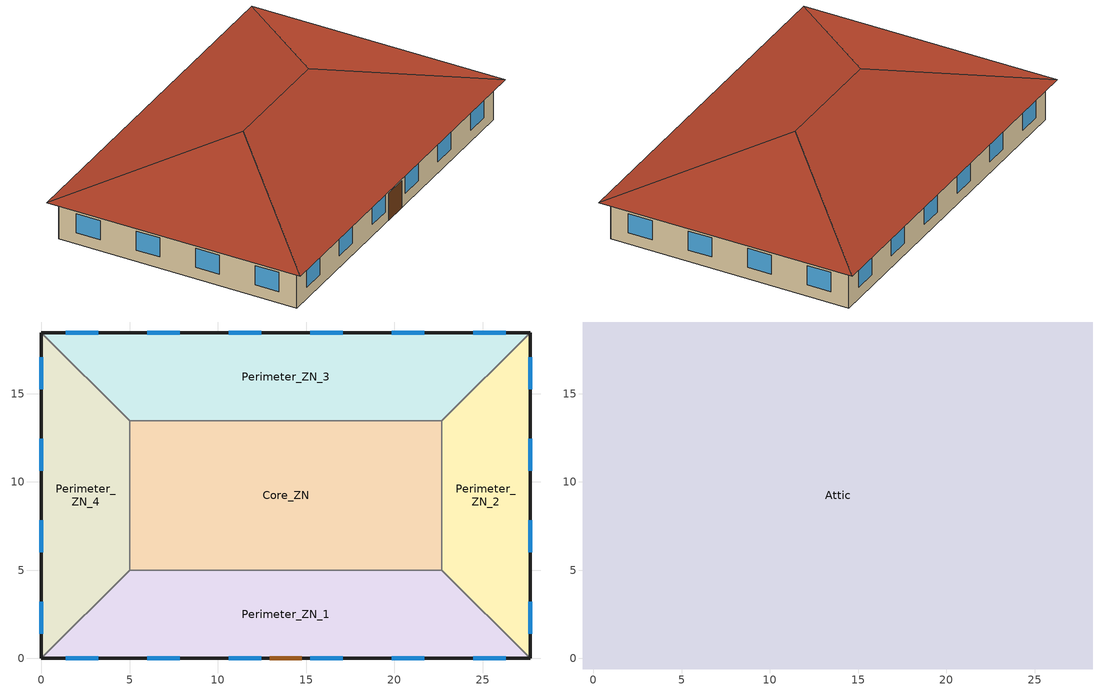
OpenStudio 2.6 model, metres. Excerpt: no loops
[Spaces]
Perimeter_ZN_1
 floor ground: 22.69,5 27.69,0 0,0 5,5 z0
 wall outside: 0,0 27.69,0 z0:3.05
 wall to Perimeter_ZN_4: 5,5 0,0 z0:3.05
 wall to Core_ZN: 22.69,5 5,5 z0:3.05
 wall to Perimeter_ZN_2: 27.69,0 22.69,5 z0:3.05
 window: 1.39,0 3.22,0 / 19.85,0 21.68,0 / 15.24,0 17.07,0 / 6.01,0 7.84,0 / 10.62,0 12.45,0 / 24.47,0 26.3,0 z0.9:2.42
 door: 12.93,0 14.76,0 z0:2.13
Perimeter_ZN_2
 floor ground: 27.69,18.46 27.69,0 22.69,5 22.69,13.46 z0
 wall outside: 27.69,0 27.69,18.46 z0:3.05
 wall to Perimeter_ZN_3: 27.69,18.46 22.69,13.46 z0:3.05
 wall to Core_ZN: 22.69,13.46 22.69,5 z0:3.05
 window: 27.69,1.39 27.69,3.22 / 27.69,10.62 27.69,12.45 / 27.69,15.24 27.69,17.07 / 27.69,6.01 27.69,7.84 z0.9:2.42
Perimeter_ZN_3
 floor ground: 27.69,18.46 22.69,13.46 5,13.46 0,18.46 z0
 wall outside: 27.69,18.46 0,18.46 z0:3.05
 wall to Core_ZN: 5,13.46 22.69,13.46 z0:3.05
 wall to Perimeter_ZN_4: 0,18.46 5,13.46 z0:3.05
 window: 21.68,18.46 19.85,18.46 / 7.84,18.46 6.01,18.46 / 17.07,18.46 15.24,18.46 / 12.45,18.46 10.62,18.46 / 26.3,18.46 24.47,18.46 / 3.22,18.46 1.39,18.46 z0.9:2.42
Perimeter_ZN_4
 floor ground: 0,18.46 5,13.46 5,5 0,0 z0
 wall outside: 0,18.46 0,0 z0:3.05
 wall to Core_ZN: 5,5 5,13.46 z0:3.05
 window: 0,3.22 0,1.39 / 0,12.45 0,10.62 / 0,7.84 0,6.01 / 0,17.07 0,15.24 z0.9:2.42
Core_ZN
 floor ground: 22.69,13.46 22.69,5 5,5 5,13.46 z0
Attic
 floor outside: 28.29,19.06 27.69,18.46 0,18.46 -0.6,19.06 z3.05; -0.6,19.06 0,18.46 0,0 -0.6,-0.6 z3.05; 28.29,19.06 28.29,-0.6 27.69,0 27.69,18.46 z3.05; 27.69,0 28.29,-0.6 -0.6,-0.6 0,0 z3.05
 floor to Perimeter_ZN_4: 0,18.46 5,13.46 5,5 0,0 z3.05
 floor to Perimeter_ZN_1: 22.69,5 27.69,0 0,0 5,5 z3.05
 floor to Perimeter_ZN_2: 27.69,18.46 27.69,0 22.69,5 22.69,13.46 z3.05
 floor to Core_ZN: 22.69,13.46 22.69,5 5,5 5,13.46 z3.05
 floor to Perimeter_ZN_3: 27.69,18.46 22.69,13.46 5,13.46 0,18.46 z3.05
 roof outside: 18.46,9.23,6.33 28.29,-0.6,3.05 28.29,19.06,3.05; 18.46,9.23,6.33 28.29,19.06,3.05 -0.6,19.06,3.05 9.23,9.23,6.33; 9.23,9.23,6.33 -0.6,-0.6,3.05 28.29,-0.6,3.05 18.46,9.23,6.33; 9.23,9.23,6.33 -0.6,19.06,3.05 -0.6,-0.6,3.05
[MaterialProperty:GlazingSpectralData] Wavelength 1 {micron}=0.3; Transmittance 1=0; Front Reflectance 1=0.04; Back Reflectance 1=0.04; Wavelength 2 {micron}=0.305; Transmittance 2=0; Front Reflectance 2=0.04; Back Reflectance 2=0.04; Wavelength 3 {micron}=0.31; Transmittance 3=0; Front Reflectance 3=0.04; Back Reflectance 3=0.04; Wavelength 4 {micron}=0.315; Transmittance 4=0; Front Reflectance 4=0.04; Back Reflectance 4=0.04; Wavelength 5 {micron}=0.32; Transmittance 5=0; Front Reflectance 5=0.04; Back Reflectance 5=0.04; Wavelength 6 {micron}=0.325; Transmittance 6=0; Front Reflectance 6=0.04; Back Reflectance 6=0.04; Wavelength 7 {micron}=0.33; Transmittance 7=0; Front Reflectance 7=0.04; Back Reflectance 7=0.04; Wavelength 8 {micron}=0.335; Transmittance 8=0; Front Reflectance 8=0.04; Back Reflectance 8=0.04; Wavelength 9 {micron}=0.34; Transmittance 9=0; Front Reflectance 9=0.04; Back Reflectance 9=0.04; Wavelength 10 {micron}=0.345; Transmittance 10=0; Front Reflectance 10=0.04; Back Reflectance 10=0.04; Wavelength 11 {micron}=0.35; Transmittance 11=0; Front Reflectance 11=0.04; Back Reflectance 11=0.04; Wavelength 12 {micron}=0.355; Front Reflectance 12=0.04; Back Reflectance 12=0.04; Wavelength 13 {micron}=0.36; Front Reflectance 13=0.04; Back Reflectance 13=0.04; Wavelength 14 {micron}=0.365; Front Reflectance 14=0.04; Back Reflectance 14=0.04; Wavelength 15 {micron}=0.37; Front Reflectance 15=0.04; Back Reflectance 15=0.04; Wavelength 16 {micron}=0.375; Front Reflectance 16=0.04; Back Reflectance 16=0.04; Wavelength 17 {micron}=0.38; Transmittance 17=0.002; Front Reflectance 17=0.04; Back Reflectance 17=0.04; Wavelength 18 {micron}=0.385; Front Reflectance 18=0.04; Back Reflectance 18=0.04; Wavelength 19 {micron}=0.39; Front Reflectance 19=0.041; Back Reflectance 19=0.041; Wavelength 20 {micron}=0.395; Wavelength 21 {micron}=0.4; Front Reflectance 21=0.044; Back Reflectance 21=0.044; Wavelength 22 {micron}=0.405; Front Reflectance 22=0.045; Back Reflectance 22=0.045; Wavelength 23 {micron}=0.41; Front Reflectance 23=0.046; Back Reflectance 23=0.046; Wavelength 24 {micron}=0.415; Wavelength 25 {micron}=0.42; Wavelength 26 {micron}=0.425; Front Reflectance 26=0.05; Back Reflectance 26=0.05; Wavelength 27 {micron}=0.43; Wavelength 28 {micron}=0.435; Wavelength 29 {micron}=0.44; Wavelength 30 {micron}=0.445; Wavelength 31 {micron}=0.45; Wavelength 32 {micron}=0.455; Wavelength 33 {micron}=0.46; Wavelength 34 {micron}=0.465; Wavelength 35 {micron}=0.47; Wavelength 36 {micron}=0.475; Wavelength 37 {micron}=0.48; Wavelength 38 {micron}=0.485; Front Reflectance 38=0.064; Back Reflectance 38=0.064; Wavelength 39 {micron}=0.49; Front Reflectance 39=0.065; Back Reflectance 39=0.065; Wavelength 40 {micron}=0.495; Front Reflectance 40=0.066; Back Reflectance 40=0.066; Wavelength 41 {micron}=0.5; Front Reflectance 41=0.066; Back Reflectance 41=0.066; Wavelength 42 {micron}=0.505; Wavelength 43 {micron}=0.51; Wavelength 44 {micron}=0.515; Wavelength 45 {micron}=0.52; Wavelength 46 {micron}=0.525; Front Reflectance 46=0.062; Back Reflectance 46=0.062; Wavelength 47 {micron}=0.53; Front Reflectance 47=0.062; Back Reflectance 47=0.062; Wavelength 48 {micron}=0.535; Front Reflectance 48=0.062; Back Reflectance 48=0.062; Wavelength 49 {micron}=0.54; Wavelength 50 {micron}=0.545; Wavelength 51 {micron}=0.55; Wavelength 52 {micron}=0.555; Wavelength 53 {micron}=0.56; Front Reflectance 53=0.063; Back Reflectance 53=0.063; Wavelength 54 {micron}=0.565; Front Reflectance 54=0.063; Back Reflectance 54=0.063; Wavelength 55 {micron}=0.57; Wavelength 56 {micron}=0.575; Wavelength 57 {micron}=0.58; Wavelength 58 {micron}=0.585; Front Reflectance 58=0.062; Back Reflectance 58=0.062; Wavelength 59 {micron}=0.59; Wavelength 60 {micron}=0.595; Wavelength 61 {micron}=0.6; Front Reflectance 61=0.061; Back Reflectance 61=0.061; Wavelength 62 {micron}=0.605; Wavelength 63 {micron}=0.61; Wavelength 64 {micron}=0.615; Wavelength 65 {micron}=0.62; Front Reflectance 65=0.06; Back Reflectance 65=0.06; Wavelength 66 {micron}=0.625; Front Reflectance 66=0.06; Back Reflectance 66=0.06; Wavelength 67 {micron}=0.63; Front Reflectance 67=0.06; Back Reflectance 67=0.06; Wavelength 68 {micron}=0.635; Front Reflectance 68=0.06; Back Reflectance 68=0.06; Wavelength 69 {micron}=0.64; Front Reflectance 69=0.06; Back Reflectance 69=0.06; Wavelength 70 {micron}=0.645; Front Reflectance 70=0.06; Back Reflectance 70=0.06; Wavelength 71 {micron}=0.65; Front Reflectance 71=0.06; Back Reflectance 71=0.06; Wavelength 72 {micron}=0.655; Front Reflectance 72=0.06; Back Reflectance 72=0.06; Wavelength 73 {micron}=0.66; Wavelength 74 {micron}=0.665; Front Reflectance 74=0.061; Back Reflectance 74=0.061; Wavelength 75 {micron}=0.67; Front Reflectance 75=0.061; Back Reflectance 75=0.061; Wavelength 76 {micron}=0.675; Front Reflectance 76=0.061; Back Reflectance 76=0.061; Wavelength 77 {micron}=0.68; Wavelength 78 {micron}=0.685; Wavelength 79 {micron}=0.69; Front Reflectance 79=0.062; Back Reflectance 79=0.062; Wavelength 80 {micron}=0.695; Front Reflectance 80=0.062; Back Reflectance 80=0.062; Wavelength 81 {micron}=0.7; Wavelength 82 {micron}=0.705; Front Reflectance 82=0.063; Back Reflectance 82=0.063; Wavelength 83 {micron}=0.71; Front Reflectance 83=0.063; Back Reflectance 83=0.063; Wavelength 84 {micron}=0.715; Wavelength 85 {micron}=0.72; Wavelength 86 {micron}=0.725; Front Reflectance 86=0.064; Back Reflectance 86=0.064; Wavelength 87 {micron}=0.73; Front Reflectance 87=0.064; Back Reflectance 87=0.064; Wavelength 88 {micron}=0.735; Front Reflectance 88=0.064; Back Reflectance 88=0.064; Wavelength 89 {micron}=0.74; Wavelength 90 {micron}=0.745; Front Reflectance 90=0.065; Back Reflectance 90=0.065; Wavelength 91 {micron}=0.75; Front Reflectance 91=0.065; Back Reflectance 91=0.065; Wavelength 92 {micron}=0.755; Front Reflectance 92=0.065; Back Reflectance 92=0.065; Wavelength 93 {micron}=0.76; Front Reflectance 93=0.065; Back Reflectance 93=0.065; Wavelength 94 {micron}=0.765; Front Reflectance 94=0.066; Back Reflectance 94=0.066; Wavelength 95 {micron}=0.77; Front Reflectance 95=0.066; Back Reflectance 95=0.066; Wavelength 96 {micron}=0.775; Front Reflectance 96=0.066; Back Reflectance 96=0.066; Wavelength 97 {micron}=0.78; Front Reflectance 97=0.066; Back Reflectance 97=0.066; Wavelength 98 {micron}=0.785; Front Reflectance 98=0.066; Back Reflectance 98=0.066; Wavelength 99 {micron}=0.79; Front Reflectance 99=0.066; Back Reflectance 99=0.066; Wavelength 100 {micron}=0.795; Front Reflectance 100=0.067; Back Reflectance 100=0.067; Wavelength 101 {micron}=0.8; Front Reflectance 101=0.067; Back Reflectance 101=0.067; Wavelength 102 {micron}=0.805; Front Reflectance 102=0.067; Back Reflectance 102=0.067; Wavelength 103 {micron}=0.81; Front Reflectance 103=0.067; Back Reflectance 103=0.067; Wavelength 104 {micron}=0.815; Front Reflectance 104=0.067; Back Reflectance 104=0.067; Wavelength 105 {micron}=0.82; Front Reflectance 105=0.067; Back Reflectance 105=0.067; Wavelength 106 {micron}=0.825; Front Reflectance 106=0.067; Back Reflectance 106=0.067; Wavelength 107 {micron}=0.83; Front Reflectance 107=0.067; Back Reflectance 107=0.067; Wavelength 108 {micron}=0.835; Front Reflectance 108=0.067; Back Reflectance 108=0.067; Wavelength 109 {micron}=0.84; Front Reflectance 109=0.067; Back Reflectance 109=0.067; Wavelength 110 {micron}=0.845; Front Reflectance 110=0.067; Back Reflectance 110=0.067; Wavelength 111 {micron}=0.85; Front Reflectance 111=0.067; Back Reflectance 111=0.067; Wavelength 112 {micron}=0.855; Front Reflectance 112=0.067; Back Reflectance 112=0.067; Wavelength 113 {micron}=0.86; Front Reflectance 113=0.067; Back Reflectance 113=0.067; Wavelength 114 {micron}=0.865; Front Reflectance 114=0.067; Back Reflectance 114=0.067; Wavelength 115 {micron}=0.87; Front Reflectance 115=0.067; Back Reflectance 115=0.067; Wavelength 116 {micron}=0.875; Front Reflectance 116=0.067; Back Reflectance 116=0.067; Wavelength 117 {micron}=0.88; Front Reflectance 117=0.066; Back Reflectance 117=0.066; Wavelength 118 {micron}=0.885; Front Reflectance 118=0.066; Back Reflectance 118=0.066; Wavelength 119 {micron}=0.89; Front Reflectance 119=0.066; Back Reflectance 119=0.066; Wavelength 120 {micron}=0.895; Front Reflectance 120=0.066; Back Reflectance 120=0.066; Wavelength 121 {micron}=0.9; Front Reflectance 121=0.066; Back Reflectance 121=0.066; Wavelength 122 {micron}=0.905; Front Reflectance 122=0.066; Back Reflectance 122=0.066; Wavelength 123 {micron}=0.91; Wavelength 124 {micron}=0.915; Front Reflectance 124=0.065; Back Reflectance 124=0.065; Wavelength 125 {micron}=0.92; Front Reflectance 125=0.065; Back Reflectance 125=0.065; Wavelength 126 {micron}=0.925; Front Reflectance 126=0.065; Back Reflectance 126=0.065; Wavelength 127 {micron}=0.93; Front Reflectance 127=0.065; Back Reflectance 127=0.065; Wavelength 128 {micron}=0.935; Front Reflectance 128=0.065; Back Reflectance 128=0.065; Wavelength 129 {micron}=0.94; Front Reflectance 129=0.065; Back Reflectance 129=0.065; Wavelength 130 {micron}=0.945; Front Reflectance 130=0.064; Back Reflectance 130=0.064; Wavelength 131 {micron}=0.95; Front Reflectance 131=0.064; Back Reflectance 131=0.064; Wavelength 132 {micron}=0.955; Front Reflectance 132=0.064; Back Reflectance 132=0.064; Wavelength 133 {micron}=0.96; Front Reflectance 133=0.064; Back Reflectance 133=0.064; Wavelength 134 {micron}=0.965; Front Reflectance 134=0.064; Back Reflectance 134=0.064; Wavelength 135 {micron}=0.97; Wavelength 136 {micron}=0.975; Front Reflectance 136=0.063; Back Reflectance 136=0.063; Wavelength 137 {micron}=0.98; Front Reflectance 137=0.063; Back Reflectance 137=0.063; Wavelength 138 {micron}=0.985; Front Reflectance 138=0.063; Back Reflectance 138=0.063; Wavelength 139 {micron}=0.99; Front Reflectance 139=0.063; Back Reflectance 139=0.063; Wavelength 140 {micron}=0.995; Front Reflectance 140=0.063; Back Reflectance 140=0.063; Wavelength 141 {micron}=1; Front Reflectance 141=0.062; Back Reflectance 141=0.062; Wavelength 142 {micron}=1.005; Front Reflectance 142=0.062; Back Reflectance 142=0.062; Wavelength 143 {micron}=1.01; Front Reflectance 143=0.062; Back Reflectance 143=0.062; Wavelength 144 {micron}=1.015; Front Reflectance 144=0.062; Back Reflectance 144=0.062; Wavelength 145 {micron}=1.02; Front Reflectance 145=0.062; Back Reflectance 145=0.062; Wavelength 146 {micron}=1.025; Front Reflectance 146=0.062; Back Reflectance 146=0.062; Wavelength 147 {micron}=1.03; Front Reflectance 147=0.062; Back Reflectance 147=0.062; Wavelength 148 {micron}=1.035; Front Reflectance 148=0.062; Back Reflectance 148=0.062; Wavelength 149 {micron}=1.04; Front Reflectance 149=0.062; Back Reflectance 149=0.062; Wavelength 150 {micron}=1.045; Front Reflectance 150=0.063; Back Reflectance 150=0.063; Wavelength 151 {micron}=1.05; Front Reflectance 151=0.063; Back Reflectance 151=0.063; Wavelength 152 {micron}=1.055; Front Reflectance 152=0.063; Back Reflectance 152=0.063; Wavelength 153 {micron}=1.06; Front Reflectance 153=0.063; Back Reflectance 153=0.063; Wavelength 154 {micron}=1.065; Front Reflectance 154=0.063; Back Reflectance 154=0.063; Wavelength 155 {micron}=1.07; Wavelength 156 {micron}=1.075; Front Reflectance 156=0.064; Back Reflectance 156=0.064; Wavelength 157 {micron}=1.08; Front Reflectance 157=0.064; Back Reflectance 157=0.064; Wavelength 158 {micron}=1.085; Front Reflectance 158=0.064; Back Reflectance 158=0.064; Wavelength 159 {micron}=1.09; Front Reflectance 159=0.064; Back Reflectance 159=0.064; Wavelength 160 {micron}=1.095; Front Reflectance 160=0.065; Back Reflectance 160=0.065; Wavelength 161 {micron}=1.1; Front Reflectance 161=0.065; Back Reflectance 161=0.065; Wavelength 162 {micron}=1.105; Front Reflectance 162=0.065; Back Reflectance 162=0.065; Wavelength 163 {micron}=1.11; Front Reflectance 163=0.065; Back Reflectance 163=0.065; Wavelength 164 {micron}=1.115; Front Reflectance 164=0.065; Back Reflectance 164=0.065; Wavelength 165 {micron}=1.12; Wavelength 166 {micron}=1.125; Transmittance 166=0.639; Front Reflectance 166=0.066; Back Reflectance 166=0.066; Wavelength 167 {micron}=1.13; Transmittance 167=0.64; Front Reflectance 167=0.066; Back Reflectance 167=0.066; Wavelength 168 {micron}=1.135; Transmittance 168=0.638; Front Reflectance 168=0.066; Back Reflectance 168=0.066; Wavelength 169 {micron}=1.14; Transmittance 169=0.638; Front Reflectance 169=0.066; Back Reflectance 169=0.066; Wavelength 170 {micron}=1.145; Transmittance 170=0.637; Front Reflectance 170=0.065; Back Reflectance 170=0.065; Wavelength 171 {micron}=1.15; Transmittance 171=0.634; Front Reflectance 171=0.065; Back Reflectance 171=0.065; Wavelength 172 {micron}=1.155; Transmittance 172=0.632; Front Reflectance 172=0.065; Back Reflectance 172=0.065; Wavelength 173 {micron}=1.16; Transmittance 173=0.632; Front Reflectance 173=0.065; Back Reflectance 173=0.065; Wavelength 174 {micron}=1.165; Transmittance 174=0.631; Front Reflectance 174=0.065; Back Reflectance 174=0.065; Wavelength 175 {micron}=1.17; Transmittance 175=0.627; Front Reflectance 175=0.065; Back Reflectance 175=0.065; Wavelength 176 {micron}=1.175; Transmittance 176=0.624; Front Reflectance 176=0.065; Back Reflectance 176=0.065; Wavelength 177 {micron}=1.18; Transmittance 177=0.618; Front Reflectance 177=0.065; Back Reflectance 177=0.065; Wavelength 178 {micron}=1.185; Transmittance 178=0.611; Front Reflectance 178=0.064; Back Reflectance 178=0.064; Wavelength 179 {micron}=1.19; Transmittance 179=0.601; Front Reflectance 179=0.064; Back Reflectance 179=0.064; Wavelength 180 {micron}=1.195; Transmittance 180=0.6; Front Reflectance 180=0.064; Back Reflectance 180=0.064; Wavelength 181 {micron}=1.2; Transmittance 181=0.605; Front Reflectance 181=0.064; Back Reflectance 181=0.064; Wavelength 182 {micron}=1.205; Transmittance 182=0.611; Front Reflectance 182=0.064; Back Reflectance 182=0.064; Wavelength 183 {micron}=1.21; Transmittance 183=0.619; Front Reflectance 183=0.065; Back Reflectance 183=0.065; Wavelength 184 {micron}=1.215; Transmittance 184=0.625; Front Reflectance 184=0.065; Back Reflectance 184=0.065; Wavelength 185 {micron}=1.22; Transmittance 185=0.634; Front Reflectance 185=0.065; Back Reflectance 185=0.065; Wavelength 186 {micron}=1.225; Transmittance 186=0.64; Front Reflectance 186=0.066; Back Reflectance 186=0.066; Wavelength 187 {micron}=1.23; Transmittance 187=0.644; Front Reflectance 187=0.066; Back Reflectance 187=0.066; Wavelength 188 {micron}=1.235; Transmittance 188=0.647; Front Reflectance 188=0.066; Back Reflectance 188=0.066; Wavelength 189 {micron}=1.24; Transmittance 189=0.65; Front Reflectance 189=0.066; Back Reflectance 189=0.066; Wavelength 190 {micron}=1.245; Transmittance 190=0.653; Front Reflectance 190=0.066; Back Reflectance 190=0.066; Wavelength 191 {micron}=1.25; Transmittance 191=0.656; Front Reflectance 191=0.066; Back Reflectance 191=0.066; Wavelength 192 {micron}=1.255; Transmittance 192=0.658; Front Reflectance 192=0.066; Back Reflectance 192=0.066; Wavelength 193 {micron}=1.26; Transmittance 193=0.661; Front Reflectance 193=0.066; Back Reflectance 193=0.066; Wavelength 194 {micron}=1.265; Transmittance 194=0.662; Front Reflectance 194=0.066; Back Reflectance 194=0.066; Wavelength 195 {micron}=1.27; Transmittance 195=0.667; Front Reflectance 195=0.067; Back Reflectance 195=0.067; Wavelength 196 {micron}=1.275; Transmittance 196=0.668; Front Reflectance 196=0.067; Back Reflectance 196=0.067; Wavelength 197 {micron}=1.28; Transmittance 197=0.671; Front Reflectance 197=0.067; Back Reflectance 197=0.067; Wavelength 198 {micron}=1.285; Transmittance 198=0.675; Front Reflectance 198=0.067; Back Reflectance 198=0.067; Wavelength 199 {micron}=1.29; Transmittance 199=0.678; Front Reflectance 199=0.067; Back Reflectance 199=0.067; Wavelength 200 {micron}=1.295; Transmittance 200=0.679; Front Reflectance 200=0.067; Back Reflectance 200=0.067; Wavelength 201 {micron}=1.3; Transmittance 201=0.682; Front Reflectance 201=0.067; Back Reflectance 201=0.067; Wavelength 202 {micron}=1.305; Transmittance 202=0.684; Front Reflectance 202=0.067; Back Reflectance 202=0.067; Wavelength 203 {micron}=1.31; Transmittance 203=0.687; Front Reflectance 203=0.067; Back Reflectance 203=0.067; Wavelength 204 {micron}=1.315; Transmittance 204=0.689; Front Reflectance 204=0.068; Back Reflectance 204=0.068; Wavelength 205 {micron}=1.32; Transmittance 205=0.692; Front Reflectance 205=0.068; Back Reflectance 205=0.068; Wavelength 206 {micron}=1.325; Transmittance 206=0.693; Front Reflectance 206=0.068; Back Reflectance 206=0.068; Wavelength 207 {micron}=1.33; Transmittance 207=0.695; Front Reflectance 207=0.068; Back Reflectance 207=0.068; Wavelength 208 {micron}=1.335; Transmittance 208=0.697; Front Reflectance 208=0.068; Back Reflectance 208=0.068; Wavelength 209 {micron}=1.34; Transmittance 209=0.698; Front Reflectance 209=0.068; Back Reflectance 209=0.068; Wavelength 210 {micron}=1.345; Transmittance 210=0.698; Front Reflectance 210=0.068; Back Reflectance 210=0.068; Wavelength 211 {micron}=1.35; Transmittance 211=0.698; Front Reflectance 211=0.068; Back Reflectance 211=0.068; Wavelength 212 {micron}=1.355; Transmittance 212=0.695; Front Reflectance 212=0.068; Back Reflectance 212=0.068; Wavelength 213 {micron}=1.36; Transmittance 213=0.692; Front Reflectance 213=0.068; Back Reflectance 213=0.068; Wavelength 214 {micron}=1.365; Transmittance 214=0.692; Front Reflectance 214=0.068; Back Reflectance 214=0.068; Wavelength 215 {micron}=1.37; Transmittance 215=0.687; Front Reflectance 215=0.067; Back Reflectance 215=0.067; Wavelength 216 {micron}=1.375; Transmittance 216=0.682; Front Reflectance 216=0.067; Back Reflectance 216=0.067; Wavelength 217 {micron}=1.38; Transmittance 217=0.676; Front Reflectance 217=0.067; Back Reflectance 217=0.067; Wavelength 218 {micron}=1.385; Transmittance 218=0.678; Front Reflectance 218=0.067; Back Reflectance 218=0.067; Wavelength 219 {micron}=1.39; Transmittance 219=0.676; Front Reflectance 219=0.067; Back Reflectance 219=0.067; Wavelength 220 {micron}=1.395; Transmittance 220=0.675; Front Reflectance 220=0.067; Back Reflectance 220=0.067; Wavelength 221 {micron}=1.4; Transmittance 221=0.676; Front Reflectance 221=0.067; Back Reflectance 221=0.067; Wavelength 222 {micron}=1.405; Transmittance 222=0.675; Front Reflectance 222=0.067; Back Reflectance 222=0.067; Wavelength 223 {micron}=1.41; Transmittance 223=0.671; Front Reflectance 223=0.067; Back Reflectance 223=0.067; Wavelength 224 {micron}=1.415; Transmittance 224=0.67; Front Reflectance 224=0.067; Back Reflectance 224=0.067; Wavelength 225 {micron}=1.42; Transmittance 225=0.673; Front Reflectance 225=0.067; Back Reflectance 225=0.067; Wavelength 226 {micron}=1.425; Transmittance 226=0.671; Front Reflectance 226=0.067; Back Reflectance 226=0.067; Wavelength 227 {micron}=1.43; Transmittance 227=0.668; Front Reflectance 227=0.067; Back Reflectance 227=0.067; Wavelength 228 {micron}=1.435; Transmittance 228=0.67; Front Reflectance 228=0.067; Back Reflectance 228=0.067; Wavelength 229 {micron}=1.44; Transmittance 229=0.67; Front Reflectance 229=0.067; Back Reflectance 229=0.067; Wavelength 230 {micron}=1.445; Transmittance 230=0.668; Front Reflectance 230=0.067; Back Reflectance 230=0.067; Wavelength 231 {micron}=1.45; Transmittance 231=0.67; Front Reflectance 231=0.067; Back Reflectance 231=0.067; Wavelength 232 {micron}=1.455; Transmittance 232=0.67; Front Reflectance 232=0.067; Back Reflectance 232=0.067; Wavelength 233 {micron}=1.46; Transmittance 233=0.673; Front Reflectance 233=0.067; Back Reflectance 233=0.067; Wavelength 234 {micron}=1.465; Transmittance 234=0.676; Front Reflectance 234=0.067; Back Reflectance 234=0.067; Wavelength 235 {micron}=1.47; Transmittance 235=0.681; Front Reflectance 235=0.067; Back Reflectance 235=0.067; Wavelength 236 {micron}=1.475; Transmittance 236=0.684; Front Reflectance 236=0.067; Back Reflectance 236=0.067; Wavelength 237 {micron}=1.48; Transmittance 237=0.689; Front Reflectance 237=0.068; Back Reflectance 237=0.068; Wavelength 238 {micron}=1.485; Transmittance 238=0.69; Front Reflectance 238=0.068; Back Reflectance 238=0.068; Wavelength 239 {micron}=1.49; Transmittance 239=0.695; Front Reflectance 239=0.068; Back Reflectance 239=0.068; Wavelength 240 {micron}=1.495; Transmittance 240=0.698; Front Reflectance 240=0.068; Back Reflectance 240=0.068; Wavelength 241 {micron}=1.5; Transmittance 241=0.703; Front Reflectance 241=0.068; Back Reflectance 241=0.068; Wavelength 242 {micron}=1.505; Transmittance 242=0.706; Front Reflectance 242=0.068; Back Reflectance 242=0.068; Wavelength 243 {micron}=1.51; Transmittance 243=0.711; Front Reflectance 243=0.068; Back Reflectance 243=0.068; Wavelength 244 {micron}=1.515; Transmittance 244=0.714; Front Reflectance 244=0.069; Back Reflectance 244=0.069; Wavelength 245 {micron}=1.52; Transmittance 245=0.718; Front Reflectance 245=0.069; Back Reflectance 245=0.069; Wavelength 246 {micron}=1.525; Transmittance 246=0.719; Front Reflectance 246=0.069; Back Reflectance 246=0.069; Wavelength 247 {micron}=1.53; Transmittance 247=0.724; Front Reflectance 247=0.069; Back Reflectance 247=0.069; Wavelength 248 {micron}=1.535; Transmittance 248=0.724; Front Reflectance 248=0.069; Back Reflectance 248=0.069; Wavelength 249 {micron}=1.54; Transmittance 249=0.728; Front Reflectance 249=0.069; Back Reflectance 249=0.069; Wavelength 250 {micron}=1.545; Transmittance 250=0.728; Front Reflectance 250=0.069; Back Reflectance 250=0.069; Wavelength 251 {micron}=1.55; Transmittance 251=0.728; Front Reflectance 251=0.069; Back Reflectance 251=0.069; Wavelength 252 {micron}=1.555; Transmittance 252=0.728; Front Reflectance 252=0.069; Back Reflectance 252=0.069; Wavelength 253 {micron}=1.56; Transmittance 253=0.728; Front Reflectance 253=0.069; Back Reflectance 253=0.069; Wavelength 254 {micron}=1.565; Transmittance 254=0.728; Front Reflectance 254=0.069; Back Reflectance 254=0.069; Wavelength 255 {micron}=1.57; Transmittance 255=0.728; Front Reflectance 255=0.069; Back Reflectance 255=0.069; Wavelength 256 {micron}=1.575; Transmittance 256=0.728; Front Reflectance 256=0.069; Back Reflectance 256=0.069; Wavelength 257 {micron}=1.58; Transmittance 257=0.729; Front Reflectance 257=0.069; Back Reflectance 257=0.069; Wavelength 258 {micron}=1.585; Transmittance 258=0.731; Front Reflectance 258=0.069; Back Reflectance 258=0.069; Wavelength 259 {micron}=1.59; Transmittance 259=0.733; Front Reflectance 259=0.069; Back Reflectance 259=0.069; Wavelength 260 {micron}=1.595; Transmittance 260=0.735; Front Reflectance 260=0.069; Back Reflectance 260=0.069; Wavelength 261 {micron}=1.6; Transmittance 261=0.736; Front Reflectance 261=0.069; Back Reflectance 261=0.069; Wavelength 262 {micron}=1.605; Transmittance 262=0.738; Front Reflectance 262=0.07; Back Reflectance 262=0.07; Wavelength 263 {micron}=1.61; Transmittance 263=0.74; Front Reflectance 263=0.07; Back Reflectance 263=0.07; Wavelength 264 {micron}=1.615; Transmittance 264=0.741; Front Reflectance 264=0.07; Back Reflectance 264=0.07; Wavelength 265 {micron}=1.62; Transmittance 265=0.741; Front Reflectance 265=0.07; Back Reflectance 265=0.07; Wavelength 266 {micron}=1.625; Transmittance 266=0.741; Front Reflectance 266=0.07; Back Reflectance 266=0.07; Wavelength 267 {micron}=1.63; Transmittance 267=0.741; Front Reflectance 267=0.07; Back Reflectance 267=0.07; Wavelength 268 {micron}=1.635; Transmittance 268=0.741; Front Reflectance 268=0.07; Back Reflectance 268=0.07; Wavelength 269 {micron}=1.64; Transmittance 269=0.741; Front Reflectance 269=0.07; Back Reflectance 269=0.07; Wavelength 270 {micron}=1.645; Transmittance 270=0.743; Front Reflectance 270=0.07; Back Reflectance 270=0.07; Wavelength 271 {micron}=1.65; Transmittance 271=0.741; Front Reflectance 271=0.07; Back Reflectance 271=0.07; Wavelength 272 {micron}=1.655; Transmittance 272=0.74; Front Reflectance 272=0.07; Back Reflectance 272=0.07; Wavelength 273 {micron}=1.66; Transmittance 273=0.736; Front Reflectance 273=0.069; Back Reflectance 273=0.069; Wavelength 274 {micron}=1.665; Transmittance 274=0.735; Front Reflectance 274=0.069; Back Reflectance 274=0.069; Wavelength 275 {micron}=1.67; Transmittance 275=0.724; Front Reflectance 275=0.069; Back Reflectance 275=0.069; Wavelength 276 {micron}=1.675; Transmittance 276=0.716; Front Reflectance 276=0.069; Back Reflectance 276=0.069; Wavelength 277 {micron}=1.68; Transmittance 277=0.698; Front Reflectance 277=0.068; Back Reflectance 277=0.068; Wavelength 278 {micron}=1.685; Transmittance 278=0.673; Front Reflectance 278=0.067; Back Reflectance 278=0.067; Wavelength 279 {micron}=1.69; Transmittance 279=0.608; Front Reflectance 279=0.064; Back Reflectance 279=0.064; Wavelength 280 {micron}=1.695; Transmittance 280=0.574; Front Reflectance 280=0.063; Back Reflectance 280=0.063; Wavelength 281 {micron}=1.7; Transmittance 281=0.521; Front Reflectance 281=0.061; Back Reflectance 281=0.061; Wavelength 282 {micron}=1.705; Transmittance 282=0.493; Front Reflectance 282=0.06; Back Reflectance 282=0.06; Wavelength 283 {micron}=1.71; Transmittance 283=0.499; Front Reflectance 283=0.06; Back Reflectance 283=0.06; Wavelength 284 {micron}=1.715; Transmittance 284=0.507; Front Reflectance 284=0.06; Back Reflectance 284=0.06; Wavelength 285 {micron}=1.72; Transmittance 285=0.512; Front Reflectance 285=0.06; Back Reflectance 285=0.06; Wavelength 286 {micron}=1.725; Transmittance 286=0.526; Front Reflectance 286=0.061; Back Reflectance 286=0.061; Wavelength 287 {micron}=1.73; Transmittance 287=0.548; Front Reflectance 287=0.062; Back Reflectance 287=0.062; Wavelength 288 {micron}=1.735; Transmittance 288=0.546; Front Reflectance 288=0.062; Back Reflectance 288=0.062; Wavelength 289 {micron}=1.74; Transmittance 289=0.533; Front Reflectance 289=0.061; Back Reflectance 289=0.061; Wavelength 290 {micron}=1.745; Transmittance 290=0.527; Front Reflectance 290=0.061; Back Reflectance 290=0.061; Wavelength 291 {micron}=1.75; Transmittance 291=0.522; Front Reflectance 291=0.061; Back Reflectance 291=0.061; Wavelength 292 {micron}=1.755; Transmittance 292=0.53; Front Reflectance 292=0.061; Back Reflectance 292=0.061; Wavelength 293 {micron}=1.76; Transmittance 293=0.552; Front Reflectance 293=0.062; Back Reflectance 293=0.062; Wavelength 294 {micron}=1.765; Transmittance 294=0.568; Front Reflectance 294=0.063; Back Reflectance 294=0.063; Wavelength 295 {micron}=1.77; Transmittance 295=0.589; Front Reflectance 295=0.064; Back Reflectance 295=0.064; Wavelength 296 {micron}=1.775; Transmittance 296=0.6; Front Reflectance 296=0.064; Back Reflectance 296=0.064; Wavelength 297 {micron}=1.78; Transmittance 297=0.619; Front Reflectance 297=0.065; Back Reflectance 297=0.065; Wavelength 298 {micron}=1.785; Transmittance 298=0.625; Front Reflectance 298=0.065; Back Reflectance 298=0.065; Wavelength 299 {micron}=1.79; Transmittance 299=0.63; Front Reflectance 299=0.065; Back Reflectance 299=0.065; Wavelength 300 {micron}=1.795; Transmittance 300=0.632; Front Reflectance 300=0.065; Back Reflectance 300=0.065; Wavelength 301 {micron}=1.8; Transmittance 301=0.635; Front Reflectance 301=0.065; Back Reflectance 301=0.065; Wavelength 302 {micron}=1.805; Transmittance 302=0.637; Front Reflectance 302=0.065; Back Reflectance 302=0.065; Wavelength 303 {micron}=1.81; Transmittance 303=0.638; Front Reflectance 303=0.066; Back Reflectance 303=0.066; Wavelength 304 {micron}=1.815; Transmittance 304=0.638; Front Reflectance 304=0.066; Back Reflectance 304=0.066; Wavelength 305 {micron}=1.82; Transmittance 305=0.638; Front Reflectance 305=0.066; Back Reflectance 305=0.066; Wavelength 306 {micron}=1.825; Transmittance 306=0.64; Front Reflectance 306=0.066; Back Reflectance 306=0.066; Wavelength 307 {micron}=1.83; Transmittance 307=0.646; Front Reflectance 307=0.066; Back Reflectance 307=0.066; Wavelength 308 {micron}=1.835; Transmittance 308=0.649; Front Reflectance 308=0.066; Back Reflectance 308=0.066; Wavelength 309 {micron}=1.84; Transmittance 309=0.656; Front Reflectance 309=0.066; Back Reflectance 309=0.066; Wavelength 310 {micron}=1.845; Transmittance 310=0.658; Front Reflectance 310=0.066; Back Reflectance 310=0.066; Wavelength 311 {micron}=1.85; Transmittance 311=0.667; Front Reflectance 311=0.067; Back Reflectance 311=0.067; Wavelength 312 {micron}=1.855; Transmittance 312=0.673; Front Reflectance 312=0.067; Back Reflectance 312=0.067; Wavelength 313 {micron}=1.86; Transmittance 313=0.681; Front Reflectance 313=0.067; Back Reflectance 313=0.067; Wavelength 314 {micron}=1.865; Transmittance 314=0.681; Front Reflectance 314=0.067; Back Reflectance 314=0.067; Wavelength 315 {micron}=1.87; Transmittance 315=0.684; Front Reflectance 315=0.067; Back Reflectance 315=0.067; Wavelength 316 {micron}=1.875; Transmittance 316=0.687; Front Reflectance 316=0.067; Back Reflectance 316=0.067; Wavelength 317 {micron}=1.88; Transmittance 317=0.687; Front Reflectance 317=0.067; Back Reflectance 317=0.067; Wavelength 318 {micron}=1.885; Transmittance 318=0.685; Front Reflectance 318=0.067; Back Reflectance 318=0.067; Wavelength 319 {micron}=1.89; Transmittance 319=0.685; Front Reflectance 319=0.067; Back Reflectance 319=0.067; Wavelength 320 {micron}=1.895; Transmittance 320=0.685; Front Reflectance 320=0.067; Back Reflectance 320=0.067; Wavelength 321 {micron}=1.9; Transmittance 321=0.689; Front Reflectance 321=0.068; Back Reflectance 321=0.068; Wavelength 322 {micron}=1.905; Transmittance 322=0.682; Front Reflectance 322=0.067; Back Reflectance 322=0.067; Wavelength 323 {micron}=1.91; Transmittance 323=0.682; Front Reflectance 323=0.067; Back Reflectance 323=0.067; Wavelength 324 {micron}=1.915; Transmittance 324=0.679; Front Reflectance 324=0.067; Back Reflectance 324=0.067; Wavelength 325 {micron}=1.92; Transmittance 325=0.681; Front Reflectance 325=0.067; Back Reflectance 325=0.067; Wavelength 326 {micron}=1.925; Transmittance 326=0.678; Front Reflectance 326=0.067; Back Reflectance 326=0.067; Wavelength 327 {micron}=1.93; Transmittance 327=0.679; Front Reflectance 327=0.067; Back Reflectance 327=0.067; Wavelength 328 {micron}=1.935; Transmittance 328=0.679; Front Reflectance 328=0.067; Back Reflectance 328=0.067; Wavelength 329 {micron}=1.94; Transmittance 329=0.679; Front Reflectance 329=0.067; Back Reflectance 329=0.067; Wavelength 330 {micron}=1.945; Transmittance 330=0.681; Front Reflectance 330=0.067; Back Reflectance 330=0.067; Wavelength 331 {micron}=1.95; Transmittance 331=0.684; Front Reflectance 331=0.067; Back Reflectance 331=0.067; Wavelength 332 {micron}=1.955; Transmittance 332=0.685; Front Reflectance 332=0.067; Back Reflectance 332=0.067; Wavelength 333 {micron}=1.96; Transmittance 333=0.687; Front Reflectance 333=0.067; Back Reflectance 333=0.067; Wavelength 334 {micron}=1.965; Transmittance 334=0.685; Front Reflectance 334=0.067; Back Reflectance 334=0.067; Wavelength 335 {micron}=1.97; Transmittance 335=0.685; Front Reflectance 335=0.067; Back Reflectance 335=0.067; Wavelength 336 {micron}=1.975; Transmittance 336=0.687; Front Reflectance 336=0.067; Back Reflectance 336=0.067; Wavelength 337 {micron}=1.98; Transmittance 337=0.684; Front Reflectance 337=0.067; Back Reflectance 337=0.067; Wavelength 338 {micron}=1.985; Transmittance 338=0.684; Front Reflectance 338=0.067; Back Reflectance 338=0.067; Wavelength 339 {micron}=1.99; Transmittance 339=0.682; Front Reflectance 339=0.067; Back Reflectance 339=0.067; Wavelength 340 {micron}=1.995; Transmittance 340=0.681; Front Reflectance 340=0.067; Back Reflectance 340=0.067; Wavelength 341 {micron}=2; Transmittance 341=0.678; Front Reflectance 341=0.067; Back Reflectance 341=0.067; Wavelength 342 {micron}=2.005; Transmittance 342=0.673; Front Reflectance 342=0.067; Back Reflectance 342=0.067; Wavelength 343 {micron}=2.01; Transmittance 343=0.662; Front Reflectance 343=0.066; Back Reflectance 343=0.066; Wavelength 344 {micron}=2.015; Transmittance 344=0.655; Front Reflectance 344=0.066; Back Reflectance 344=0.066; Wavelength 345 {micron}=2.02; Transmittance 345=0.646; Front Reflectance 345=0.066; Back Reflectance 345=0.066; Wavelength 346 {micron}=2.025; Transmittance 346=0.638; Front Reflectance 346=0.066; Back Reflectance 346=0.066; Wavelength 347 {micron}=2.03; Transmittance 347=0.63; Front Reflectance 347=0.065; Back Reflectance 347=0.065; Wavelength 348 {micron}=2.035; Transmittance 348=0.622; Front Reflectance 348=0.065; Back Reflectance 348=0.065; Wavelength 349 {micron}=2.04; Transmittance 349=0.614; Front Reflectance 349=0.065; Back Reflectance 349=0.065; Wavelength 350 {micron}=2.045; Transmittance 350=0.608; Front Reflectance 350=0.064; Back Reflectance 350=0.064; Wavelength 351 {micron}=2.05; Transmittance 351=0.598; Front Reflectance 351=0.064; Back Reflectance 351=0.064; Wavelength 352 {micron}=2.055; Transmittance 352=0.593; Front Reflectance 352=0.064; Back Reflectance 352=0.064; Wavelength 353 {micron}=2.06; Transmittance 353=0.582; Front Reflectance 353=0.063; Back Reflectance 353=0.063; Wavelength 354 {micron}=2.065; Transmittance 354=0.575; Front Reflectance 354=0.063; Back Reflectance 354=0.063; Wavelength 355 {micron}=2.07; Transmittance 355=0.569; Front Reflectance 355=0.063; Back Reflectance 355=0.063; Wavelength 356 {micron}=2.075; Transmittance 356=0.568; Front Reflectance 356=0.063; Back Reflectance 356=0.063; Wavelength 357 {micron}=2.08; Transmittance 357=0.565; Front Reflectance 357=0.063; Back Reflectance 357=0.063; Wavelength 358 {micron}=2.085; Transmittance 358=0.565; Front Reflectance 358=0.063; Back Reflectance 358=0.063; Wavelength 359 {micron}=2.09; Transmittance 359=0.566; Front Reflectance 359=0.063; Back Reflectance 359=0.063; Wavelength 360 {micron}=2.095; Transmittance 360=0.566; Front Reflectance 360=0.063; Back Reflectance 360=0.063; Wavelength 361 {micron}=2.1; Transmittance 361=0.57; Front Reflectance 361=0.063; Back Reflectance 361=0.063; Wavelength 362 {micron}=2.105; Transmittance 362=0.571; Front Reflectance 362=0.063; Back Reflectance 362=0.063; Wavelength 363 {micron}=2.11; Transmittance 363=0.575; Front Reflectance 363=0.063; Back Reflectance 363=0.063; Wavelength 364 {micron}=2.115; Transmittance 364=0.577; Front Reflectance 364=0.063; Back Reflectance 364=0.063; Wavelength 365 {micron}=2.12; Transmittance 365=0.581; Front Reflectance 365=0.063; Back Reflectance 365=0.063; Wavelength 366 {micron}=2.125; Transmittance 366=0.582; Front Reflectance 366=0.063; Back Reflectance 366=0.063; Wavelength 367 {micron}=2.13; Transmittance 367=0.582; Front Reflectance 367=0.063; Back Reflectance 367=0.063; Wavelength 368 {micron}=2.135; Transmittance 368=0.581; Front Reflectance 368=0.063; Back Reflectance 368=0.063; Wavelength 369 {micron}=2.14; Transmittance 369=0.582; Front Reflectance 369=0.063; Back Reflectance 369=0.063; Wavelength 370 {micron}=2.145; Transmittance 370=0.583; Front Reflectance 370=0.063; Back Reflectance 370=0.063; Wavelength 371 {micron}=2.15; Transmittance 371=0.586; Front Reflectance 371=0.063; Back Reflectance 371=0.063; Wavelength 372 {micron}=2.155; Transmittance 372=0.585; Front Reflectance 372=0.063; Back Reflectance 372=0.063; Wavelength 373 {micron}=2.16; Transmittance 373=0.585; Front Reflectance 373=0.063; Back Reflectance 373=0.063; Wavelength 374 {micron}=2.165; Transmittance 374=0.585; Front Reflectance 374=0.063; Back Reflectance 374=0.063; Wavelength 375 {micron}=2.17; Transmittance 375=0.585; Front Reflectance 375=0.063; Back Reflectance 375=0.063; Wavelength 376 {micron}=2.175; Transmittance 376=0.585; Front Reflectance 376=0.063; Back Reflectance 376=0.063; Wavelength 377 {micron}=2.18; Transmittance 377=0.583; Front Reflectance 377=0.063; Back Reflectance 377=0.063; Wavelength 378 {micron}=2.185; Transmittance 378=0.581; Front Reflectance 378=0.063; Back Reflectance 378=0.063; Wavelength 379 {micron}=2.19; Transmittance 379=0.573; Front Reflectance 379=0.063; Back Reflectance 379=0.063; Wavelength 380 {micron}=2.195; Transmittance 380=0.569; Front Reflectance 380=0.063; Back Reflectance 380=0.063; Wavelength 381 {micron}=2.2; Transmittance 381=0.56; Front Reflectance 381=0.062; Back Reflectance 381=0.062; Wavelength 382 {micron}=2.205; Transmittance 382=0.556; Front Reflectance 382=0.062; Back Reflectance 382=0.062; Wavelength 383 {micron}=2.21; Transmittance 383=0.551; Front Reflectance 383=0.062; Back Reflectance 383=0.062; Wavelength 384 {micron}=2.215; Transmittance 384=0.545; Front Reflectance 384=0.062; Back Reflectance 384=0.062; Wavelength 385 {micron}=2.22; Transmittance 385=0.532; Front Reflectance 385=0.061; Back Reflectance 385=0.061; Wavelength 386 {micron}=2.225; Transmittance 386=0.521; Front Reflectance 386=0.061; Back Reflectance 386=0.061; Wavelength 387 {micron}=2.23; Transmittance 387=0.505; Front Reflectance 387=0.06; Back Reflectance 387=0.06; Wavelength 388 {micron}=2.235; Transmittance 388=0.486; Front Reflectance 388=0.059; Back Reflectance 388=0.059; Wavelength 389 {micron}=2.24; Transmittance 389=0.456; Front Reflectance 389=0.058; Back Reflectance 389=0.058; Wavelength 390 {micron}=2.245; Transmittance 390=0.429; Front Reflectance 390=0.057; Back Reflectance 390=0.057; Wavelength 391 {micron}=2.25; Transmittance 391=0.375; Front Reflectance 391=0.055; Back Reflectance 391=0.055; Wavelength 392 {micron}=2.255; Transmittance 392=0.33; Front Reflectance 392=0.053; Back Reflectance 392=0.053; Wavelength 393 {micron}=2.26; Transmittance 393=0.263; Front Reflectance 393=0.051; Back Reflectance 393=0.051; Wavelength 394 {micron}=2.265; Transmittance 394=0.22; Front Reflectance 394=0.049; Back Reflectance 394=0.049; Wavelength 395 {micron}=2.27; Transmittance 395=0.167; Front Reflectance 395=0.047; Back Reflectance 395=0.047; Wavelength 396 {micron}=2.275; Transmittance 396=0.142; Front Reflectance 396=0.046; Back Reflectance 396=0.046; Wavelength 397 {micron}=2.28; Transmittance 397=0.111; Front Reflectance 397=0.044; Back Reflectance 397=0.044; Wavelength 398 {micron}=2.285; Transmittance 398=0.093; Front Reflectance 398=0.044; Back Reflectance 398=0.044; Wavelength 399 {micron}=2.29; Transmittance 399=0.076; Front Reflectance 399=0.043; Back Reflectance 399=0.043; Wavelength 400 {micron}=2.295; Transmittance 400=0.063; Front Reflectance 400=0.043; Back Reflectance 400=0.043; Wavelength 401 {micron}=2.3; Transmittance 401=0.052; Front Reflectance 401=0.042; Back Reflectance 401=0.042; Wavelength 402 {micron}=2.305; Transmittance 402=0.049; Front Reflectance 402=0.042; Back Reflectance 402=0.042; Wavelength 403 {micron}=2.31; Transmittance 403=0.057; Front Reflectance 403=0.042; Back Reflectance 403=0.042; Wavelength 404 {micron}=2.315; Transmittance 404=0.068; Front Reflectance 404=0.043; Back Reflectance 404=0.043; Wavelength 405 {micron}=2.32; Transmittance 405=0.084; Front Reflectance 405=0.043; Back Reflectance 405=0.043; Wavelength 406 {micron}=2.325; Transmittance 406=0.089; Front Reflectance 406=0.044; Back Reflectance 406=0.044; Wavelength 407 {micron}=2.33; Transmittance 407=0.097; Front Reflectance 407=0.044; Back Reflectance 407=0.044; Wavelength 408 {micron}=2.335; Transmittance 408=0.099; Front Reflectance 408=0.044; Back Reflectance 408=0.044; Wavelength 409 {micron}=2.34; Transmittance 409=0.1; Front Reflectance 409=0.044; Back Reflectance 409=0.044; Wavelength 410 {micron}=2.345; Transmittance 410=0.1; Front Reflectance 410=0.044; Back Reflectance 410=0.044; Wavelength 411 {micron}=2.35; Transmittance 411=0.101; Front Reflectance 411=0.044; Back Reflectance 411=0.044; Wavelength 412 {micron}=2.355; Transmittance 412=0.11; Front Reflectance 412=0.044; Back Reflectance 412=0.044; Wavelength 413 {micron}=2.36; Transmittance 413=0.121; Front Reflectance 413=0.045; Back Reflectance 413=0.045; Wavelength 414 {micron}=2.365; Transmittance 414=0.125; Front Reflectance 414=0.045; Back Reflectance 414=0.045; Wavelength 415 {micron}=2.37; Transmittance 415=0.13; Front Reflectance 415=0.045; Back Reflectance 415=0.045; Wavelength 416 {micron}=2.375; Transmittance 416=0.132; Front Reflectance 416=0.045; Back Reflectance 416=0.045; Wavelength 417 {micron}=2.38; Transmittance 417=0.131; Front Reflectance 417=0.045; Back Reflectance 417=0.045; Wavelength 418 {micron}=2.385; Transmittance 418=0.131; Front Reflectance 418=0.045; Back Reflectance 418=0.045; Wavelength 419 {micron}=2.39; Transmittance 419=0.134; Front Reflectance 419=0.045; Back Reflectance 419=0.045; Wavelength 420 {micron}=2.395; Transmittance 420=0.138; Front Reflectance 420=0.046; Back Reflectance 420=0.046; Wavelength 421 {micron}=2.4; Transmittance 421=0.143; Front Reflectance 421=0.046; Back Reflectance 421=0.046; Wavelength 422 {micron}=2.405; Transmittance 422=0.148; Front Reflectance 422=0.046; Back Reflectance 422=0.046; Wavelength 423 {micron}=2.41; Transmittance 423=0.153; Front Reflectance 423=0.046; Back Reflectance 423=0.046; Wavelength 424 {micron}=2.415; Transmittance 424=0.152; Front Reflectance 424=0.046; Back Reflectance 424=0.046; Wavelength 425 {micron}=2.42; Transmittance 425=0.149; Front Reflectance 425=0.046; Back Reflectance 425=0.046; Wavelength 426 {micron}=2.425; Transmittance 426=0.144; Front Reflectance 426=0.046; Back Reflectance 426=0.046; Wavelength 427 {micron}=2.43; Transmittance 427=0.132; Front Reflectance 427=0.045; Back Reflectance 427=0.045; Wavelength 428 {micron}=2.435; Transmittance 428=0.128; Front Reflectance 428=0.045; Back Reflectance 428=0.045; Wavelength 429 {micron}=2.44; Transmittance 429=0.125; Front Reflectance 429=0.045; Back Reflectance 429=0.045; Wavelength 430 {micron}=2.445; Transmittance 430=0.124; Front Reflectance 430=0.045; Back Reflectance 430=0.045; Wavelength 431 {micron}=2.45; Transmittance 431=0.116; Front Reflectance 431=0.045; Back Reflectance 431=0.045; Wavelength 432 {micron}=2.455; Transmittance 432=0.113; Front Reflectance 432=0.045; Back Reflectance 432=0.045; Wavelength 433 {micron}=2.46; Transmittance 433=0.114; Front Reflectance 433=0.045; Back Reflectance 433=0.045; Wavelength 434 {micron}=2.465; Transmittance 434=0.117; Front Reflectance 434=0.045; Back Reflectance 434=0.045; Wavelength 435 {micron}=2.47; Transmittance 435=0.126; Front Reflectance 435=0.045; Back Reflectance 435=0.045; Wavelength 436 {micron}=2.475; Transmittance 436=0.128; Front Reflectance 436=0.045; Back Reflectance 436=0.045; Wavelength 437 {micron}=2.48; Transmittance 437=0.129; Front Reflectance 437=0.045; Back Reflectance 437=0.045; Wavelength 438 {micron}=2.485; Transmittance 438=0.135; Front Reflectance 438=0.045; Back Reflectance 438=0.045; Wavelength 439 {micron}=2.49; Transmittance 439=0.145; Front Reflectance 439=0.046; Back Reflectance 439=0.046; Wavelength 440 {micron}=2.495; Transmittance 440=0.15; Front Reflectance 440=0.046; Back Reflectance 440=0.046; Wavelength 441 {micron}=2.5; Transmittance 441=0.155; Front Reflectance 441=0.046; Back Reflectance 441=0.046
Name | Transmittance 12 | Transmittance 13 | Transmittance 14 | Transmittance 15 | Transmittance 16 | Transmittance 18 | Transmittance 19 | Transmittance 20 | Front Reflectance 20 | Back Reflectance 20 | Transmittance 21 | Transmittance 22 | Transmittance 23 | Transmittance 24 | Front Reflectance 24 | Back Reflectance 24 | Transmittance 25 | Front Reflectance 25 | Back Reflectance 25 | Transmittance 26 | Transmittance 27 | Front Reflectance 27 | Back Reflectance 27 | Transmittance 28 | Front Reflectance 28 | Back Reflectance 28 | Transmittance 29 | Front Reflectance 29 | Back Reflectance 29 | Transmittance 30 | Front Reflectance 30 | Back Reflectance 30 | Transmittance 31 | Front Reflectance 31 | Back Reflectance 31 | Transmittance 32 | Front Reflectance 32 | Back Reflectance 32 | Transmittance 33 | Front Reflectance 33 | Back Reflectance 33 | Transmittance 34 | Front Reflectance 34 | Back Reflectance 34 | Transmittance 35 | Front Reflectance 35 | Back Reflectance 35 | Transmittance 36 | Front Reflectance 36 | Back Reflectance 36 | Transmittance 37 | Front Reflectance 37 | Back Reflectance 37 | Transmittance 38 | Transmittance 39 | Transmittance 40 | Transmittance 41 | Transmittance 42 | Front Reflectance 42 | Back Reflectance 42 | Transmittance 43 | Front Reflectance 43 | Back Reflectance 43 | Transmittance 44 | Front Reflectance 44 | Back Reflectance 44 | Transmittance 45 | Front Reflectance 45 | Back Reflectance 45 | Transmittance 46 | Transmittance 47 | Transmittance 48 | Transmittance 49 | Front Reflectance 49 | Back Reflectance 49 | Transmittance 50 | Front Reflectance 50 | Back Reflectance 50 | Transmittance 51 | Front Reflectance 51 | Back Reflectance 51 | Transmittance 52 | Front Reflectance 52 | Back Reflectance 52 | Transmittance 53 | Transmittance 54 | Transmittance 55 | Front Reflectance 55 | Back Reflectance 55 | Transmittance 56 | Front Reflectance 56 | Back Reflectance 56 | Transmittance 57 | Front Reflectance 57 | Back Reflectance 57 | Transmittance 58 | Transmittance 59 | Front Reflectance 59 | Back Reflectance 59 | Transmittance 60 | Front Reflectance 60 | Back Reflectance 60 | Transmittance 61 | Transmittance 62 | Front Reflectance 62 | Back Reflectance 62 | Transmittance 63 | Front Reflectance 63 | Back Reflectance 63 | Transmittance 64 | Front Reflectance 64 | Back Reflectance 64 | Transmittance 65 | Transmittance 66 | Transmittance 67 | Transmittance 68 | Transmittance 69 | Transmittance 70 | Transmittance 71 | Transmittance 72 | Transmittance 73 | Front Reflectance 73 | Back Reflectance 73 | Transmittance 74 | Transmittance 75 | Transmittance 76 | Transmittance 77 | Front Reflectance 77 | Back Reflectance 77 | Transmittance 78 | Front Reflectance 78 | Back Reflectance 78 | Transmittance 79 | Transmittance 80 | Transmittance 81 | Front Reflectance 81 | Back Reflectance 81 | Transmittance 82 | Transmittance 83 | Transmittance 84 | Front Reflectance 84 | Back Reflectance 84 | Transmittance 85 | Front Reflectance 85 | Back Reflectance 85 | Transmittance 86 | Transmittance 87 | Transmittance 88 | Transmittance 89 | Front Reflectance 89 | Back Reflectance 89 | Transmittance 90 | Transmittance 91 | Transmittance 92 | Transmittance 93 | Transmittance 94 | Transmittance 95 | Transmittance 96 | Transmittance 97 | Transmittance 98 | Transmittance 99 | Transmittance 100 | Transmittance 101 | Transmittance 102 | Transmittance 103 | Transmittance 104 | Transmittance 105 | Transmittance 106 | Transmittance 107 | Transmittance 108 | Transmittance 109 | Transmittance 110 | Transmittance 111 | Transmittance 112 | Transmittance 113 | Transmittance 114 | Transmittance 115 | Transmittance 116 | Transmittance 117 | Transmittance 118 | Transmittance 119 | Transmittance 120 | Transmittance 121 | Transmittance 122 | Transmittance 123 | Front Reflectance 123 | Back Reflectance 123 | Transmittance 124 | Transmittance 125 | Transmittance 126 | Transmittance 127 | Transmittance 128 | Transmittance 129 | Transmittance 130 | Transmittance 131 | Transmittance 132 | Transmittance 133 | Transmittance 134 | Transmittance 135 | Front Reflectance 135 | Back Reflectance 135 | Transmittance 136 | Transmittance 137 | Transmittance 138 | Transmittance 139 | Transmittance 140 | Transmittance 141 | Transmittance 142 | Transmittance 143 | Transmittance 144 | Transmittance 145 | Transmittance 146 | Transmittance 147 | Transmittance 148 | Transmittance 149 | Transmittance 150 | Transmittance 151 | Transmittance 152 | Transmittance 153 | Transmittance 154 | Transmittance 155 | Front Reflectance 155 | Back Reflectance 155 | Transmittance 156 | Transmittance 157 | Transmittance 158 | Transmittance 159 | Transmittance 160 | Transmittance 161 | Transmittance 162 | Transmittance 163 | Transmittance 164 | Transmittance 165 | Front Reflectance 165 | Back Reflectance 165
WO18RT41SP | 0.002 | 0.002 | 0.002 | 0.002 | 0.002 | 0.005 | 0.02 | 0.063 | 0.043 | 0.043 | 0.108 | 0.131 | 0.159 | 0.188 | 0.048 | 0.048 | 0.218 | 0.049 | 0.049 | 0.253 | 0.292 | 0.052 | 0.052 | 0.324 | 0.053 | 0.053 | 0.364 | 0.055 | 0.055 | 0.397 | 0.056 | 0.056 | 0.424 | 0.057 | 0.057 | 0.447 | 0.058 | 0.058 | 0.468 | 0.059 | 0.059 | 0.491 | 0.06 | 0.06 | 0.517 | 0.061 | 0.061 | 0.544 | 0.062 | 0.062 | 0.574 | 0.063 | 0.063 | 0.603 | 0.63 | 0.649 | 0.656 | 0.645 | 0.066 | 0.066 | 0.621 | 0.065 | 0.065 | 0.594 | 0.064 | 0.064 | 0.572 | 0.063 | 0.063 | 0.562 | 0.559 | 0.562 | 0.566 | 0.063 | 0.063 | 0.57 | 0.063 | 0.063 | 0.577 | 0.063 | 0.063 | 0.579 | 0.063 | 0.063 | 0.581 | 0.58 | 0.577 | 0.063 | 0.063 | 0.572 | 0.063 | 0.063 | 0.564 | 0.063 | 0.063 | 0.555 | 0.546 | 0.062 | 0.062 | 0.538 | 0.062 | 0.062 | 0.532 | 0.525 | 0.061 | 0.061 | 0.52 | 0.061 | 0.061 | 0.515 | 0.061 | 0.061 | 0.511 | 0.508 | 0.506 | 0.504 | 0.505 | 0.507 | 0.508 | 0.512 | 0.518 | 0.061 | 0.061 | 0.523 | 0.528 | 0.534 | 0.54 | 0.062 | 0.062 | 0.544 | 0.062 | 0.062 | 0.551 | 0.558 | 0.564 | 0.063 | 0.063 | 0.572 | 0.579 | 0.588 | 0.064 | 0.064 | 0.593 | 0.064 | 0.064 | 0.598 | 0.604 | 0.608 | 0.614 | 0.065 | 0.065 | 0.618 | 0.623 | 0.63 | 0.636 | 0.641 | 0.647 | 0.652 | 0.653 | 0.657 | 0.661 | 0.665 | 0.67 | 0.671 | 0.672 | 0.675 | 0.676 | 0.676 | 0.676 | 0.677 | 0.673 | 0.673 | 0.674 | 0.671 | 0.668 | 0.666 | 0.666 | 0.665 | 0.66 | 0.66 | 0.656 | 0.654 | 0.65 | 0.643 | 0.638 | 0.066 | 0.066 | 0.632 | 0.628 | 0.626 | 0.623 | 0.622 | 0.615 | 0.612 | 0.61 | 0.605 | 0.597 | 0.593 | 0.588 | 0.064 | 0.064 | 0.585 | 0.582 | 0.578 | 0.572 | 0.568 | 0.561 | 0.559 | 0.557 | 0.555 | 0.555 | 0.555 | 0.557 | 0.559 | 0.562 | 0.569 | 0.573 | 0.579 | 0.583 | 0.586 | 0.588 | 0.064 | 0.064 | 0.593 | 0.597 | 0.606 | 0.611 | 0.616 | 0.621 | 0.624 | 0.63 | 0.634 | 0.638 | 0.066 | 0.066
WO18RT43SP | 0.001 | 0.001 | 0.001 | 0.001 | 0.001 | 0.004 | 0.016 | 0.056 | 0.042 | 0.042 | 0.102 | 0.123 | 0.151 | 0.178 | 0.047 | 0.047 | 0.206 | 0.048 | 0.048 | 0.241 | 0.278 | 0.051 | 0.051 | 0.31 | 0.052 | 0.052 | 0.349 | 0.054 | 0.054 | 0.382 | 0.055 | 0.055 | 0.408 | 0.056 | 0.056 | 0.431 | 0.057 | 0.057 | 0.452 | 0.058 | 0.058 | 0.475 | 0.059 | 0.059 | 0.501 | 0.06 | 0.06 | 0.529 | 0.061 | 0.061 | 0.561 | 0.062 | 0.062 | 0.59 | 0.618 | 0.638 | 0.645 | 0.633 | 0.065 | 0.065 | 0.607 | 0.064 | 0.064 | 0.577 | 0.063 | 0.063 | 0.554 | 0.062 | 0.062 | 0.542 | 0.539 | 0.542 | 0.547 | 0.062 | 0.062 | 0.551 | 0.062 | 0.062 | 0.558 | 0.062 | 0.062 | 0.562 | 0.062 | 0.062 | 0.564 | 0.564 | 0.561 | 0.062 | 0.062 | 0.555 | 0.062 | 0.062 | 0.548 | 0.062 | 0.062 | 0.538 | 0.53 | 0.061 | 0.061 | 0.522 | 0.061 | 0.061 | 0.516 | 0.51 | 0.06 | 0.06 | 0.505 | 0.06 | 0.06 | 0.5 | 0.06 | 0.06 | 0.498 | 0.495 | 0.492 | 0.491 | 0.493 | 0.495 | 0.497 | 0.501 | 0.507 | 0.06 | 0.06 | 0.513 | 0.518 | 0.525 | 0.53 | 0.061 | 0.061 | 0.535 | 0.061 | 0.061 | 0.542 | 0.55 | 0.556 | 0.062 | 0.062 | 0.565 | 0.572 | 0.581 | 0.063 | 0.063 | 0.587 | 0.063 | 0.063 | 0.592 | 0.598 | 0.603 | 0.61 | 0.064 | 0.064 | 0.614 | 0.619 | 0.626 | 0.632 | 0.638 | 0.644 | 0.649 | 0.65 | 0.654 | 0.659 | 0.663 | 0.667 | 0.669 | 0.67 | 0.674 | 0.675 | 0.675 | 0.674 | 0.676 | 0.672 | 0.671 | 0.673 | 0.67 | 0.667 | 0.665 | 0.665 | 0.664 | 0.658 | 0.659 | 0.654 | 0.653 | 0.649 | 0.641 | 0.637 | 0.065 | 0.065 | 0.63 | 0.627 | 0.624 | 0.621 | 0.62 | 0.613 | 0.61 | 0.607 | 0.603 | 0.594 | 0.59 | 0.585 | 0.063 | 0.063 | 0.582 | 0.578 | 0.575 | 0.569 | 0.565 | 0.557 | 0.555 | 0.553 | 0.551 | 0.551 | 0.551 | 0.553 | 0.555 | 0.558 | 0.566 | 0.57 | 0.576 | 0.579 | 0.583 | 0.585 | 0.063 | 0.063 | 0.59 | 0.595 | 0.603 | 0.608 | 0.614 | 0.619 | 0.623 | 0.629 | 0.633 | 0.637 | 0.065 | 0.065
